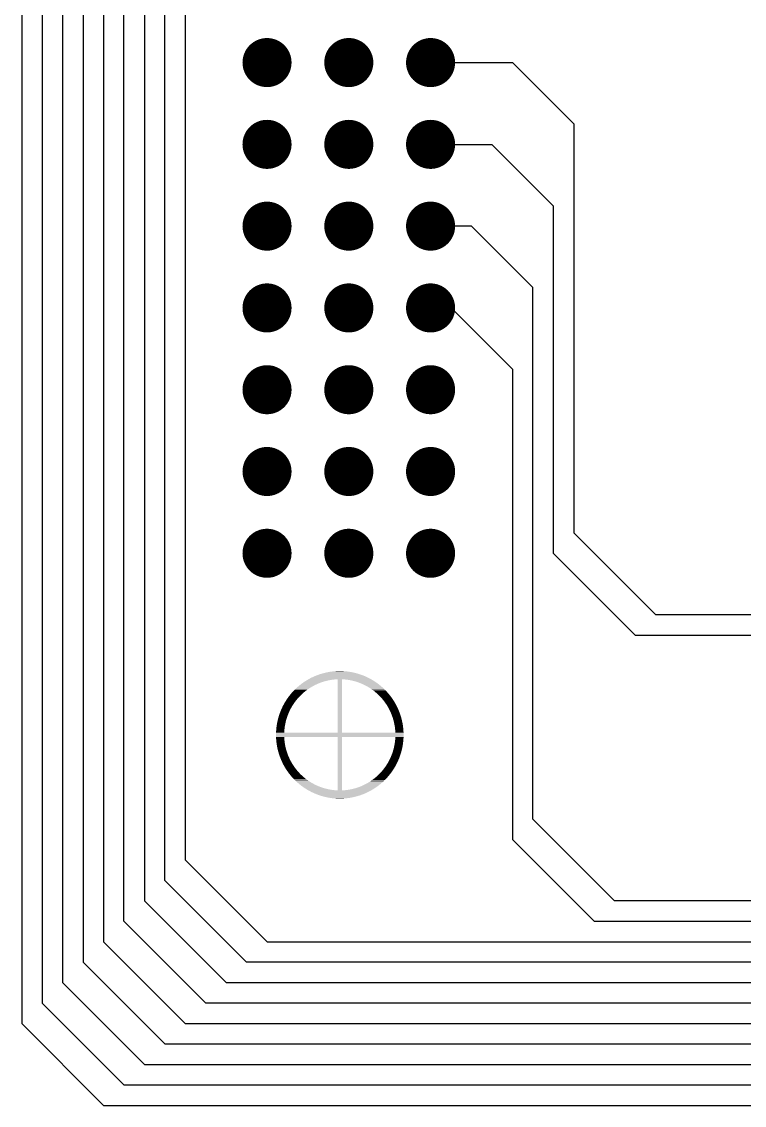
# Model space of a CAD drawing. Extents: x 295 to 953, y 10 to 290.
# Drawn here: x 552.16 to 574.6, y 103.99 to 137.64 of the extents above; entities that cross this region are included whole.
import ezdxf

# ---------------------------------------------------------------- set-up
doc = ezdxf.new("R2010")
doc.units = 0
doc.header["$LTSCALE"] = 5
doc.header["$MEASUREMENT"] = 0
doc.layers.get('0').update_dxf_attribs({"linetype": 'CONTINUOUS', "lineweight": 25})
doc.layers.add('DV-ABPB-A4_IN3', color=5, linetype='CONTINUOUS')

msp = doc.modelspace()

# ---------------------------------------------------------------- linework, layer by layer
at = {"color": 7, "const_width": 0.762}
for points in [[(559.399, 136.373, 1), (560.161, 136.373, 1)], [(561.939, 136.373, 1), (562.701, 136.373, 1)], [(564.479, 136.373, 1), (565.241, 136.373, 1)], [(559.399, 133.833, 1), (560.161, 133.833, 1)], [(561.939, 133.833, 1), (562.701, 133.833, 1)], [(564.479, 133.833, 1), (565.241, 133.833, 1)], [(559.399, 131.293, 1), (560.161, 131.293, 1)], [(561.939, 131.293, 1), (562.701, 131.293, 1)], [(564.479, 131.293, 1), (565.241, 131.293, 1)], [(559.399, 128.753, 1), (560.161, 128.753, 1)], [(561.939, 128.753, 1), (562.701, 128.753, 1)], [(564.479, 128.753, 1), (565.241, 128.753, 1)], [(559.399, 126.213, 1), (560.161, 126.213, 1)], [(561.939, 126.213, 1), (562.701, 126.213, 1)], [(564.479, 126.213, 1), (565.241, 126.213, 1)], [(559.399, 123.673, 1), (560.161, 123.673, 1)], [(561.939, 123.673, 1), (562.701, 123.673, 1)], [(564.479, 123.673, 1), (565.241, 123.673, 1)], [(559.399, 121.133, 1), (560.161, 121.133, 1)], [(561.939, 121.133, 1), (562.701, 121.133, 1)], [(564.479, 121.133, 1), (565.241, 121.133, 1)]]:
    msp.add_lwpolyline(points, format="xyb", close=True, dxfattribs=at)
at = {"color": 7}
for points in [[(561.727, 117.451), (561.785, 117.459), (562.353, 117.451), (562.296, 117.459)], [(561.785, 117.459), (561.79, 117.46), (562.296, 117.459), (562.29, 117.46)], [(561.79, 117.46), (561.848, 117.466), (562.29, 117.46), (562.233, 117.466)], [(561.848, 117.466), (561.853, 117.467), (562.233, 117.466), (562.226, 117.467)], [(561.853, 117.467), (561.912, 117.471), (562.226, 117.467), (562.17, 117.471)], [(561.912, 117.471), (561.916, 117.472), (562.17, 117.471), (562.162, 117.472)], [(561.916, 117.472), (561.976, 117.475), (562.162, 117.472), (562.107, 117.475)], [(561.976, 117.475), (561.98, 117.475), (562.107, 117.475), (562.096, 117.475)], [(561.98, 117.475), (562.043, 117.476), (562.096, 117.475), (562.043, 117.476)], [(560.878, 117.099), (560.907, 117.12), (561.4, 117.099), (561.455, 117.12)], [(560.907, 117.12), (560.91, 117.122), (561.455, 117.12), (561.462, 117.122)], [(560.91, 117.122), (560.935, 117.139), (561.462, 117.122), (561.511, 117.139)], [(560.935, 117.139), (560.961, 117.156), (561.511, 117.139), (561.568, 117.156)], [(560.961, 117.156), (560.963, 117.157), (561.568, 117.156), (561.573, 117.157)], [(560.963, 117.157), (560.985, 117.171), (561.573, 117.157), (561.625, 117.171)], [(560.985, 117.171), (561.006, 117.184), (561.625, 117.171), (561.683, 117.184)], [(561.006, 117.184), (561.017, 117.191), (561.683, 117.184), (561.716, 117.191)], [(561.017, 117.191), (561.025, 117.196), (561.716, 117.191), (561.741, 117.196)], [(561.025, 117.196), (561.041, 117.205), (561.741, 117.196), (561.8, 117.205)], [(561.041, 117.205), (561.053, 117.212), (561.8, 117.205), (561.859, 117.212)], [(561.053, 117.212), (561.062, 117.217), (561.859, 117.212), (561.918, 117.217)], [(561.062, 117.217), (561.068, 117.221), (561.918, 117.217), (561.977, 117.221)], [(561.068, 117.221), (561.072, 117.223), (563.013, 117.221), (563.009, 117.223)], [(561.072, 117.223), (561.122, 117.25), (563.009, 117.223), (562.959, 117.25)], [(561.122, 117.25), (561.127, 117.253), (562.959, 117.25), (562.953, 117.253)], [(561.127, 117.253), (561.179, 117.279), (562.953, 117.253), (562.902, 117.279)], [(561.179, 117.279), (561.184, 117.281), (562.902, 117.279), (562.896, 117.281)], [(561.184, 117.281), (561.237, 117.305), (562.896, 117.281), (562.844, 117.305)], [(561.237, 117.305), (561.242, 117.308), (562.844, 117.305), (562.839, 117.308)], [(561.242, 117.308), (561.295, 117.33), (562.839, 117.308), (562.786, 117.33)], [(561.295, 117.33), (561.3, 117.332), (562.786, 117.33), (562.78, 117.332)], [(561.3, 117.332), (561.354, 117.353), (562.78, 117.332), (562.727, 117.353)], [(561.354, 117.353), (561.36, 117.355), (562.727, 117.353), (562.721, 117.355)], [(561.36, 117.355), (561.414, 117.374), (562.721, 117.355), (562.667, 117.374)], [(561.414, 117.374), (561.419, 117.376), (562.667, 117.374), (562.661, 117.376)], [(561.419, 117.376), (561.475, 117.393), (562.661, 117.376), (562.606, 117.393)], [(561.475, 117.393), (561.48, 117.395), (562.606, 117.393), (562.6, 117.395)], [(561.48, 117.395), (561.536, 117.41), (562.6, 117.395), (562.545, 117.41)], [(561.536, 117.41), (561.541, 117.412), (562.545, 117.41), (562.539, 117.412)], [(561.541, 117.412), (561.597, 117.425), (562.539, 117.412), (562.484, 117.425)], [(561.597, 117.425), (561.603, 117.427), (562.484, 117.425), (562.477, 117.427)], [(561.603, 117.427), (561.659, 117.439), (562.477, 117.427), (562.422, 117.439)], [(561.659, 117.439), (561.665, 117.44), (562.422, 117.439), (562.415, 117.44)], [(561.665, 117.44), (561.722, 117.45), (562.415, 117.44), (562.359, 117.45)], [(561.722, 117.45), (561.727, 117.451), (562.359, 117.45), (562.353, 117.451)], [(561.977, 115.558), (561.977, 117.221), (562.104, 115.558), (562.104, 117.221)], [(562.12, 117.22), (562.104, 117.221), (563.014, 117.22), (563.013, 117.221)], [(562.142, 117.219), (562.12, 117.22), (563.016, 117.219), (563.014, 117.22)], [(562.201, 117.214), (562.142, 117.219), (563.024, 117.214), (563.016, 117.219)], [(562.26, 117.208), (562.201, 117.214), (563.035, 117.208), (563.024, 117.214)], [(562.319, 117.199), (562.26, 117.208), (563.05, 117.199), (563.035, 117.208)], [(562.377, 117.189), (562.319, 117.199), (563.068, 117.189), (563.05, 117.199)], [(562.381, 117.188), (562.377, 117.189), (563.069, 117.188), (563.068, 117.189)], [(562.435, 117.176), (562.381, 117.188), (563.088, 117.176), (563.069, 117.188)], [(562.493, 117.161), (562.435, 117.176), (563.111, 117.161), (563.088, 117.176)], [(562.519, 117.154), (562.493, 117.161), (563.123, 117.154), (563.111, 117.161)], [(562.549, 117.145), (562.519, 117.154), (563.136, 117.145), (563.123, 117.154)], [(562.606, 117.127), (562.549, 117.145), (563.163, 117.127), (563.136, 117.145)], [(562.628, 117.118), (562.606, 117.127), (563.175, 117.118), (563.163, 117.127)], [(560.535, 116.782), (560.541, 116.79), (560.89, 116.782), (560.898, 116.79)], [(560.541, 116.79), (560.575, 116.828), (560.898, 116.79), (560.943, 116.828)], [(560.575, 116.828), (560.577, 116.83), (560.943, 116.828), (560.945, 116.83)], [(560.577, 116.83), (560.61, 116.865), (560.945, 116.83), (560.989, 116.865)], [(560.61, 116.865), (560.62, 116.876), (560.989, 116.865), (561.004, 116.876)], [(560.62, 116.876), (560.645, 116.9), (561.004, 116.876), (561.037, 116.9)], [(560.645, 116.9), (560.665, 116.921), (561.037, 116.9), (561.067, 116.921)], [(560.665, 116.921), (560.679, 116.934), (561.067, 116.921), (561.086, 116.934)], [(560.679, 116.934), (560.712, 116.964), (561.086, 116.934), (561.133, 116.964)], [(560.712, 116.964), (560.714, 116.966), (561.133, 116.964), (561.136, 116.966)], [(560.714, 116.966), (560.748, 116.996), (561.136, 116.966), (561.187, 116.996)], [(560.748, 116.996), (560.759, 117.006), (561.187, 116.996), (561.205, 117.006)], [(560.759, 117.006), (560.782, 117.024), (561.205, 117.006), (561.239, 117.024)], [(560.782, 117.024), (560.808, 117.046), (561.239, 117.024), (561.282, 117.046)], [(560.808, 117.046), (560.815, 117.051), (561.282, 117.046), (561.292, 117.051)], [(560.815, 117.051), (560.847, 117.076), (561.292, 117.051), (561.345, 117.076)], [(560.847, 117.076), (560.859, 117.085), (561.345, 117.076), (561.367, 117.085)], [(560.859, 117.085), (560.878, 117.099), (561.367, 117.085), (561.4, 117.099)], [(562.661, 117.106), (562.628, 117.118), (563.192, 117.106), (563.175, 117.118)], [(562.716, 117.084), (562.661, 117.106), (563.223, 117.084), (563.192, 117.106)], [(562.722, 117.081), (562.716, 117.084), (563.227, 117.081), (563.223, 117.084)], [(562.77, 117.06), (562.722, 117.081), (563.254, 117.06), (563.227, 117.081)], [(562.806, 117.042), (562.77, 117.06), (563.277, 117.042), (563.254, 117.06)], [(562.824, 117.034), (562.806, 117.042), (563.287, 117.034), (563.277, 117.042)], [(562.876, 117.006), (562.824, 117.034), (563.321, 117.006), (563.287, 117.034)], [(562.883, 117.002), (562.876, 117.006), (563.326, 117.002), (563.321, 117.006)], [(562.927, 116.977), (562.883, 117.002), (563.355, 116.977), (563.326, 117.002)], [(562.954, 116.96), (562.927, 116.977), (563.373, 116.96), (563.355, 116.977)], [(562.978, 116.945), (562.954, 116.96), (563.389, 116.945), (563.373, 116.96)], [(563.02, 116.917), (562.978, 116.945), (563.42, 116.917), (563.389, 116.945)], [(563.027, 116.912), (563.02, 116.917), (563.424, 116.912), (563.42, 116.917)], [(563.075, 116.878), (563.027, 116.912), (563.459, 116.878), (563.424, 116.912)], [(563.082, 116.872), (563.075, 116.878), (563.465, 116.872), (563.459, 116.878)], [(563.122, 116.841), (563.082, 116.872), (563.493, 116.841), (563.465, 116.872)], [(563.141, 116.825), (563.122, 116.841), (563.508, 116.825), (563.493, 116.841)], [(563.167, 116.803), (563.141, 116.825), (563.527, 116.803), (563.508, 116.825)], [(563.196, 116.778), (563.167, 116.803), (563.55, 116.778), (563.527, 116.803)], [(560.295, 116.432), (560.317, 116.471), (560.59, 116.432), (560.616, 116.471)], [(560.317, 116.471), (560.322, 116.481), (560.616, 116.471), (560.623, 116.481)], [(560.322, 116.481), (560.349, 116.526), (560.623, 116.481), (560.655, 116.526)], [(560.349, 116.526), (560.351, 116.529), (560.655, 116.526), (560.657, 116.529)], [(560.351, 116.529), (560.38, 116.576), (560.657, 116.529), (560.694, 116.576)], [(560.38, 116.576), (560.383, 116.579), (560.694, 116.576), (560.696, 116.579)], [(560.383, 116.579), (560.411, 116.621), (560.696, 116.579), (560.731, 116.621)], [(560.411, 116.621), (560.418, 116.632), (560.731, 116.621), (560.741, 116.632)], [(560.418, 116.632), (560.443, 116.666), (560.741, 116.632), (560.771, 116.666)], [(560.443, 116.666), (560.455, 116.683), (560.771, 116.666), (560.788, 116.683)], [(560.455, 116.683), (560.475, 116.708), (560.788, 116.683), (560.812, 116.708)], [(560.475, 116.708), (560.494, 116.733), (560.812, 116.708), (560.837, 116.733)], [(560.494, 116.733), (560.508, 116.75), (560.837, 116.733), (560.854, 116.75)], [(560.508, 116.75), (560.535, 116.782), (560.854, 116.75), (560.89, 116.782)], [(563.211, 116.764), (563.196, 116.778), (563.561, 116.764), (563.55, 116.778)], [(563.248, 116.729), (563.211, 116.764), (563.59, 116.729), (563.561, 116.764)], [(563.254, 116.723), (563.248, 116.729), (563.594, 116.723), (563.59, 116.729)], [(563.296, 116.681), (563.254, 116.723), (563.627, 116.681), (563.594, 116.723)], [(563.298, 116.678), (563.296, 116.681), (563.629, 116.678), (563.627, 116.681)], [(563.336, 116.637), (563.298, 116.678), (563.659, 116.637), (563.629, 116.678)], [(563.344, 116.627), (563.336, 116.637), (563.666, 116.627), (563.659, 116.637)], [(563.374, 116.592), (563.344, 116.627), (563.69, 116.592), (563.666, 116.627)], [(563.388, 116.574), (563.374, 116.592), (563.701, 116.574), (563.69, 116.592)], [(563.411, 116.546), (563.388, 116.574), (563.719, 116.546), (563.701, 116.574)], [(563.429, 116.521), (563.411, 116.546), (563.735, 116.521), (563.719, 116.546)], [(563.446, 116.498), (563.429, 116.521), (563.748, 116.498), (563.735, 116.521)], [(563.468, 116.466), (563.446, 116.498), (563.767, 116.466), (563.748, 116.498)], [(563.48, 116.449), (563.468, 116.466), (563.776, 116.449), (563.767, 116.466)], [(563.505, 116.41), (563.48, 116.449), (563.797, 116.41), (563.776, 116.449)], [(560.143, 116.063), (560.159, 116.116), (560.41, 116.063), (560.429, 116.116)], [(560.159, 116.116), (560.162, 116.124), (560.429, 116.116), (560.432, 116.124)], [(560.162, 116.124), (560.178, 116.17), (560.432, 116.124), (560.451, 116.17)], [(560.178, 116.17), (560.183, 116.184), (560.451, 116.17), (560.457, 116.184)], [(560.183, 116.184), (560.199, 116.225), (560.457, 116.184), (560.475, 116.225)], [(560.199, 116.225), (560.206, 116.243), (560.475, 116.225), (560.484, 116.243)], [(560.206, 116.243), (560.221, 116.278), (560.484, 116.243), (560.501, 116.278)], [(560.221, 116.278), (560.231, 116.301), (560.501, 116.278), (560.513, 116.301)], [(560.231, 116.301), (560.244, 116.33), (560.513, 116.301), (560.529, 116.33)], [(560.244, 116.33), (560.258, 116.359), (560.529, 116.33), (560.545, 116.359)], [(560.258, 116.359), (560.269, 116.382), (560.545, 116.359), (560.558, 116.382)], [(560.269, 116.382), (560.286, 116.415), (560.558, 116.382), (560.579, 116.415)], [(560.286, 116.415), (560.295, 116.432), (560.579, 116.415), (560.59, 116.432)], [(563.512, 116.399), (563.505, 116.41), (563.803, 116.399), (563.797, 116.41)], [(563.539, 116.353), (563.512, 116.399), (563.826, 116.353), (563.803, 116.399)], [(563.542, 116.348), (563.539, 116.353), (563.828, 116.348), (563.826, 116.353)], [(563.57, 116.296), (563.542, 116.348), (563.852, 116.296), (563.828, 116.348)], [(563.597, 116.243), (563.57, 116.296), (563.874, 116.243), (563.852, 116.296)], [(563.6, 116.237), (563.597, 116.243), (563.877, 116.237), (563.874, 116.243)], [(563.622, 116.189), (563.6, 116.237), (563.895, 116.189), (563.877, 116.237)], [(563.626, 116.178), (563.622, 116.189), (563.9, 116.178), (563.895, 116.189)], [(563.644, 116.135), (563.626, 116.178), (563.915, 116.135), (563.9, 116.178)], [(563.651, 116.118), (563.644, 116.135), (563.921, 116.118), (563.915, 116.135)], [(563.665, 116.079), (563.651, 116.118), (563.933, 116.079), (563.921, 116.118)], [(560.079, 115.773), (560.085, 115.816), (560.336, 115.773), (560.344, 115.816)], [(560.085, 115.816), (560.088, 115.831), (560.344, 115.816), (560.346, 115.831)], [(560.088, 115.831), (560.097, 115.879), (560.346, 115.831), (560.357, 115.879)], [(560.097, 115.879), (560.099, 115.889), (560.357, 115.879), (560.359, 115.889)], [(560.099, 115.889), (560.11, 115.941), (560.359, 115.889), (560.372, 115.941)], [(560.11, 115.941), (560.111, 115.947), (560.372, 115.941), (560.373, 115.947)], [(560.111, 115.947), (560.125, 116.002), (560.373, 115.947), (560.389, 116.002)], [(560.125, 116.002), (560.126, 116.004), (560.389, 116.002), (560.39, 116.004)], [(560.126, 116.004), (560.142, 116.06), (560.39, 116.004), (560.408, 116.06)], [(560.142, 116.06), (560.143, 116.063), (560.408, 116.06), (560.41, 116.063)], [(563.673, 116.058), (563.665, 116.079), (563.94, 116.058), (563.933, 116.079)], [(563.685, 116.023), (563.673, 116.058), (563.949, 116.023), (563.94, 116.058)], [(563.693, 115.997), (563.685, 116.023), (563.957, 115.997), (563.949, 116.023)], [(563.702, 115.967), (563.693, 115.997), (563.964, 115.967), (563.957, 115.997)], [(563.71, 115.935), (563.702, 115.967), (563.972, 115.935), (563.964, 115.967)], [(563.717, 115.909), (563.71, 115.935), (563.977, 115.909), (563.972, 115.935)], [(563.725, 115.873), (563.717, 115.909), (563.985, 115.873), (563.977, 115.909)], [(563.73, 115.852), (563.725, 115.873), (563.989, 115.852), (563.985, 115.873)], [(563.738, 115.81), (563.73, 115.852), (563.996, 115.81), (563.989, 115.852)], [(563.741, 115.793), (563.738, 115.81), (563.999, 115.793), (563.996, 115.81)], [(563.749, 115.748), (563.741, 115.793), (564.005, 115.748), (563.999, 115.793)], [(560.059, 115.495), (560.06, 115.558), (564.021, 115.495), (564.02, 115.558)], [(560.06, 115.431), (560.059, 115.495), (564.02, 115.431), (564.021, 115.495)], [(560.06, 115.564), (560.062, 115.597), (560.315, 115.564), (560.316, 115.597)], [(560.06, 115.558), (560.06, 115.564), (560.314, 115.558), (560.315, 115.564)], [(560.062, 115.597), (560.064, 115.627), (560.316, 115.597), (560.318, 115.627)], [(560.064, 115.627), (560.066, 115.656), (560.318, 115.627), (560.321, 115.656)], [(560.066, 115.656), (560.069, 115.691), (560.321, 115.656), (560.325, 115.691)], [(560.069, 115.691), (560.072, 115.714), (560.325, 115.691), (560.327, 115.714)], [(560.072, 115.714), (560.076, 115.754), (560.327, 115.714), (560.333, 115.754)], [(560.076, 115.754), (560.079, 115.773), (560.333, 115.754), (560.336, 115.773)], [(563.751, 115.735), (563.749, 115.748), (564.007, 115.735), (564.005, 115.748)], [(563.757, 115.685), (563.751, 115.735), (564.012, 115.685), (564.007, 115.735)], [(563.758, 115.676), (563.757, 115.685), (564.013, 115.676), (564.012, 115.685)], [(563.763, 115.621), (563.758, 115.676), (564.017, 115.621), (564.013, 115.676)], [(563.763, 115.617), (563.763, 115.621), (564.018, 115.617), (564.017, 115.621)], [(563.766, 115.558), (563.763, 115.617), (564.02, 115.558), (564.018, 115.617)], [(560.063, 115.372), (560.06, 115.431), (560.317, 115.372), (560.314, 115.431)], [(560.063, 115.368), (560.063, 115.372), (560.318, 115.368), (560.317, 115.372)], [(560.068, 115.313), (560.063, 115.368), (560.323, 115.313), (560.318, 115.368)], [(560.068, 115.304), (560.068, 115.313), (560.324, 115.304), (560.323, 115.313)], [(560.074, 115.254), (560.068, 115.304), (560.33, 115.254), (560.324, 115.304)], [(560.075, 115.241), (560.074, 115.254), (560.332, 115.241), (560.33, 115.254)], [(560.082, 115.196), (560.075, 115.241), (560.339, 115.196), (560.332, 115.241)], [(560.084, 115.179), (560.082, 115.196), (560.342, 115.179), (560.339, 115.196)], [(560.092, 115.137), (560.084, 115.179), (560.35, 115.137), (560.342, 115.179)], [(560.096, 115.116), (560.092, 115.137), (560.355, 115.116), (560.35, 115.137)], [(560.103, 115.08), (560.096, 115.116), (560.364, 115.08), (560.355, 115.116)], [(561.977, 113.768), (561.977, 115.431), (562.104, 113.768), (562.104, 115.431)], [(563.722, 115.1), (563.724, 115.11), (563.982, 115.1), (563.984, 115.11)], [(563.724, 115.11), (563.734, 115.158), (563.984, 115.11), (563.992, 115.158)], [(563.734, 115.158), (563.737, 115.173), (563.992, 115.158), (563.995, 115.173)], [(563.737, 115.173), (563.745, 115.216), (563.995, 115.173), (564.002, 115.216)], [(563.745, 115.216), (563.748, 115.235), (564.002, 115.216), (564.004, 115.235)], [(563.748, 115.235), (563.753, 115.275), (564.004, 115.235), (564.009, 115.275)], [(563.753, 115.275), (563.756, 115.298), (564.009, 115.275), (564.012, 115.298)], [(563.756, 115.298), (563.76, 115.333), (564.012, 115.298), (564.015, 115.333)], [(563.76, 115.333), (563.762, 115.362), (564.015, 115.333), (564.017, 115.362)], [(563.762, 115.362), (563.764, 115.392), (564.017, 115.362), (564.019, 115.392)], [(563.764, 115.392), (563.766, 115.425), (564.019, 115.392), (564.02, 115.425)], [(563.766, 115.425), (563.766, 115.431), (564.02, 115.425), (564.02, 115.431)], [(560.109, 115.054), (560.103, 115.08), (560.37, 115.054), (560.364, 115.08)], [(560.116, 115.022), (560.109, 115.054), (560.379, 115.022), (560.37, 115.054)], [(560.124, 114.992), (560.116, 115.022), (560.388, 114.992), (560.379, 115.022)], [(560.131, 114.966), (560.124, 114.992), (560.396, 114.966), (560.388, 114.992)], [(560.141, 114.931), (560.131, 114.966), (560.408, 114.931), (560.396, 114.966)], [(560.148, 114.91), (560.141, 114.931), (560.415, 114.91), (560.408, 114.931)], [(560.16, 114.871), (560.148, 114.91), (560.43, 114.871), (560.415, 114.91)], [(560.166, 114.854), (560.16, 114.871), (560.436, 114.854), (560.43, 114.871)], [(560.181, 114.811), (560.166, 114.854), (560.454, 114.811), (560.436, 114.854)], [(560.185, 114.8), (560.181, 114.811), (560.459, 114.8), (560.454, 114.811)], [(560.204, 114.752), (560.185, 114.8), (560.481, 114.752), (560.459, 114.8)], [(563.597, 114.746), (563.606, 114.764), (563.875, 114.746), (563.882, 114.764)], [(563.606, 114.764), (563.624, 114.805), (563.882, 114.764), (563.898, 114.805)], [(563.624, 114.805), (563.63, 114.819), (563.898, 114.805), (563.902, 114.819)], [(563.63, 114.819), (563.649, 114.865), (563.902, 114.819), (563.919, 114.865)], [(563.649, 114.865), (563.652, 114.873), (563.919, 114.865), (563.922, 114.873)], [(563.652, 114.873), (563.671, 114.926), (563.922, 114.873), (563.938, 114.926)], [(563.671, 114.926), (563.672, 114.929), (563.938, 114.926), (563.939, 114.929)], [(563.672, 114.929), (563.691, 114.985), (563.939, 114.929), (563.955, 114.985)], [(563.691, 114.987), (563.707, 115.042), (563.955, 114.987), (563.969, 115.042)], [(563.691, 114.985), (563.691, 114.987), (563.955, 114.985), (563.955, 114.987)], [(563.707, 115.042), (563.709, 115.048), (563.969, 115.042), (563.971, 115.048)], [(563.709, 115.048), (563.722, 115.1), (563.971, 115.048), (563.982, 115.1)], [(560.206, 114.746), (560.204, 114.752), (560.484, 114.746), (560.481, 114.752)], [(560.228, 114.693), (560.206, 114.746), (560.51, 114.693), (560.484, 114.746)], [(560.253, 114.641), (560.229, 114.693), (560.539, 114.641), (560.51, 114.693)], [(560.255, 114.636), (560.253, 114.641), (560.542, 114.636), (560.539, 114.641)], [(560.278, 114.59), (560.255, 114.636), (560.569, 114.59), (560.542, 114.636)], [(560.283, 114.579), (560.278, 114.59), (560.576, 114.579), (560.569, 114.59)], [(560.304, 114.54), (560.283, 114.579), (560.601, 114.54), (560.576, 114.579)], [(560.314, 114.523), (560.304, 114.54), (560.612, 114.523), (560.601, 114.54)], [(560.332, 114.491), (560.314, 114.523), (560.634, 114.491), (560.612, 114.523)], [(560.346, 114.468), (560.332, 114.491), (560.651, 114.468), (560.634, 114.491)], [(560.361, 114.443), (560.346, 114.468), (560.67, 114.443), (560.651, 114.468)], [(560.379, 114.415), (560.361, 114.443), (560.693, 114.415), (560.67, 114.443)], [(563.387, 114.413), (563.423, 114.46), (563.7, 114.413), (563.73, 114.46)], [(563.423, 114.46), (563.426, 114.463), (563.73, 114.46), (563.732, 114.463)], [(563.426, 114.463), (563.458, 114.508), (563.732, 114.463), (563.758, 114.508)], [(563.458, 114.508), (563.465, 114.518), (563.758, 114.508), (563.764, 114.518)], [(563.465, 114.518), (563.491, 114.557), (563.764, 114.518), (563.786, 114.557)], [(563.491, 114.557), (563.501, 114.574), (563.786, 114.557), (563.794, 114.574)], [(563.501, 114.574), (563.522, 114.607), (563.794, 114.574), (563.812, 114.607)], [(563.522, 114.607), (563.535, 114.63), (563.812, 114.607), (563.823, 114.63)], [(563.535, 114.63), (563.552, 114.659), (563.823, 114.63), (563.836, 114.659)], [(563.552, 114.659), (563.567, 114.688), (563.836, 114.659), (563.85, 114.688)], [(563.567, 114.688), (563.58, 114.711), (563.85, 114.688), (563.86, 114.711)], [(563.58, 114.711), (563.597, 114.746), (563.86, 114.711), (563.875, 114.746)], [(560.391, 114.397), (560.379, 114.415), (560.707, 114.397), (560.693, 114.415)], [(560.415, 114.362), (560.391, 114.397), (560.736, 114.362), (560.707, 114.397)], [(560.422, 114.352), (560.415, 114.362), (560.745, 114.352), (560.736, 114.362)], [(560.452, 114.311), (560.422, 114.352), (560.783, 114.311), (560.745, 114.352)], [(560.454, 114.308), (560.452, 114.311), (560.785, 114.308), (560.783, 114.311)], [(560.486, 114.266), (560.454, 114.308), (560.826, 114.266), (560.785, 114.308)], [(560.491, 114.26), (560.486, 114.266), (560.832, 114.26), (560.826, 114.266)], [(560.52, 114.225), (560.491, 114.26), (560.869, 114.225), (560.832, 114.26)], [(560.531, 114.211), (560.52, 114.225), (560.885, 114.211), (560.869, 114.225)], [(560.553, 114.186), (560.531, 114.211), (560.913, 114.186), (560.885, 114.211)], [(560.573, 114.164), (560.553, 114.186), (560.94, 114.164), (560.913, 114.186)], [(560.588, 114.148), (560.573, 114.164), (560.959, 114.148), (560.94, 114.164)], [(560.616, 114.117), (560.588, 114.148), (560.998, 114.117), (560.959, 114.148)], [(560.622, 114.111), (560.616, 114.117), (561.006, 114.111), (560.998, 114.117)], [(560.657, 114.077), (560.622, 114.111), (561.054, 114.077), (561.006, 114.111)], [(563.044, 114.089), (563.077, 114.113), (563.436, 114.089), (563.46, 114.113)], [(563.077, 114.113), (563.091, 114.124), (563.46, 114.113), (563.471, 114.124)], [(563.091, 114.124), (563.136, 114.159), (563.471, 114.124), (563.504, 114.159)], [(563.136, 114.159), (563.138, 114.161), (563.504, 114.159), (563.505, 114.161)], [(563.138, 114.161), (563.183, 114.199), (563.505, 114.161), (563.539, 114.199)], [(563.183, 114.199), (563.191, 114.207), (563.539, 114.199), (563.546, 114.207)], [(563.191, 114.207), (563.227, 114.239), (563.546, 114.207), (563.573, 114.239)], [(563.227, 114.239), (563.243, 114.256), (563.573, 114.239), (563.586, 114.256)], [(563.243, 114.256), (563.269, 114.281), (563.586, 114.256), (563.606, 114.281)], [(563.269, 114.281), (563.293, 114.306), (563.606, 114.281), (563.625, 114.306)], [(563.293, 114.306), (563.31, 114.323), (563.625, 114.306), (563.638, 114.323)], [(563.31, 114.323), (563.34, 114.357), (563.638, 114.323), (563.662, 114.357)], [(563.34, 114.357), (563.349, 114.368), (563.662, 114.357), (563.67, 114.368)], [(563.349, 114.368), (563.384, 114.41), (563.67, 114.368), (563.698, 114.41)], [(563.384, 114.41), (563.387, 114.413), (563.698, 114.41), (563.7, 114.413)], [(560.661, 114.072), (560.657, 114.077), (561.06, 114.072), (561.054, 114.077)], [(560.691, 114.044), (560.661, 114.072), (561.103, 114.044), (561.06, 114.072)], [(560.707, 114.029), (560.691, 114.044), (561.127, 114.029), (561.103, 114.044)], [(560.726, 114.012), (560.707, 114.029), (561.153, 114.012), (561.127, 114.029)], [(560.755, 113.987), (560.726, 114.012), (561.198, 113.987), (561.153, 114.012)], [(560.76, 113.983), (560.755, 113.987), (561.205, 113.983), (561.198, 113.987)], [(560.793, 113.955), (560.76, 113.983), (561.257, 113.955), (561.205, 113.983)], [(560.804, 113.947), (560.793, 113.955), (561.274, 113.947), (561.257, 113.955)], [(560.826, 113.929), (560.804, 113.947), (561.31, 113.929), (561.274, 113.947)], [(560.854, 113.908), (560.826, 113.929), (561.358, 113.908), (561.31, 113.929)], [(560.858, 113.905), (560.854, 113.908), (561.364, 113.905), (561.358, 113.908)], [(560.888, 113.883), (560.858, 113.905), (561.419, 113.883), (561.364, 113.905)], [(560.905, 113.871), (560.888, 113.883), (561.453, 113.871), (561.419, 113.883)], [(560.917, 113.862), (560.905, 113.871), (561.475, 113.862), (561.453, 113.871)], [(560.945, 113.844), (560.917, 113.862), (561.531, 113.844), (561.475, 113.862)], [(560.958, 113.835), (560.945, 113.844), (561.562, 113.835), (561.531, 113.844)], [(560.97, 113.828), (560.958, 113.835), (561.588, 113.828), (561.562, 113.835)], [(560.993, 113.813), (560.97, 113.828), (561.645, 113.813), (561.588, 113.828)], [(561.012, 113.801), (560.993, 113.813), (561.7, 113.801), (561.645, 113.813)], [(561.013, 113.8), (561.012, 113.801), (561.703, 113.8), (561.7, 113.801)], [(561.031, 113.79), (561.013, 113.8), (561.762, 113.79), (561.703, 113.8)], [(561.046, 113.781), (561.031, 113.79), (561.82, 113.781), (561.762, 113.79)], [(561.057, 113.775), (561.046, 113.781), (561.879, 113.775), (561.82, 113.781)], [(561.064, 113.77), (561.057, 113.775), (561.938, 113.77), (561.879, 113.775)], [(561.066, 113.769), (561.064, 113.77), (561.961, 113.769), (561.938, 113.77)], [(561.068, 113.768), (561.066, 113.769), (561.977, 113.768), (561.961, 113.769)], [(561.072, 113.766), (561.068, 113.768), (563.009, 113.766), (563.013, 113.768)], [(561.122, 113.739), (561.072, 113.766), (562.958, 113.739), (563.009, 113.766)], [(562.104, 113.768), (562.163, 113.772), (563.013, 113.768), (563.018, 113.772)], [(562.163, 113.772), (562.222, 113.777), (563.018, 113.772), (563.027, 113.777)], [(562.222, 113.777), (562.281, 113.784), (563.027, 113.777), (563.04, 113.784)], [(562.281, 113.784), (562.339, 113.793), (563.04, 113.784), (563.056, 113.793)], [(562.339, 113.793), (562.364, 113.798), (563.056, 113.793), (563.064, 113.798)], [(562.364, 113.798), (562.397, 113.805), (563.064, 113.798), (563.074, 113.805)], [(562.397, 113.805), (562.455, 113.818), (563.074, 113.805), (563.095, 113.818)], [(562.455, 113.818), (562.508, 113.832), (563.095, 113.818), (563.118, 113.832)], [(562.508, 113.832), (562.512, 113.833), (563.118, 113.832), (563.12, 113.833)], [(562.512, 113.833), (562.569, 113.85), (563.12, 113.833), (563.145, 113.85)], [(562.569, 113.85), (562.619, 113.867), (563.145, 113.85), (563.17, 113.867)], [(562.619, 113.867), (562.625, 113.869), (563.17, 113.867), (563.173, 113.869)], [(562.625, 113.869), (562.681, 113.89), (563.173, 113.869), (563.203, 113.89)], [(562.681, 113.89), (562.714, 113.904), (563.203, 113.89), (563.222, 113.904)], [(562.714, 113.904), (562.735, 113.913), (563.222, 113.904), (563.234, 113.913)], [(562.735, 113.913), (562.789, 113.938), (563.234, 113.913), (563.266, 113.938)], [(562.789, 113.938), (562.799, 113.943), (563.266, 113.938), (563.272, 113.943)], [(562.799, 113.943), (562.842, 113.965), (563.272, 113.943), (563.299, 113.965)], [(562.842, 113.965), (562.876, 113.983), (563.299, 113.965), (563.321, 113.983)], [(562.876, 113.983), (562.894, 113.993), (563.321, 113.983), (563.333, 113.993)], [(562.894, 113.993), (562.945, 114.023), (563.333, 113.993), (563.367, 114.023)], [(562.945, 114.023), (562.948, 114.025), (563.367, 114.023), (563.369, 114.025)], [(562.948, 114.025), (562.995, 114.055), (563.369, 114.025), (563.401, 114.055)], [(562.995, 114.055), (563.014, 114.068), (563.401, 114.055), (563.415, 114.068)], [(563.014, 114.068), (563.044, 114.089), (563.415, 114.068), (563.436, 114.089)], [(561.128, 113.736), (561.122, 113.739), (562.953, 113.736), (562.958, 113.739)], [(561.179, 113.71), (561.128, 113.736), (562.902, 113.71), (562.953, 113.736)], [(561.184, 113.708), (561.179, 113.71), (562.896, 113.708), (562.902, 113.71)], [(561.236, 113.684), (561.184, 113.708), (562.844, 113.684), (562.896, 113.708)], [(561.242, 113.681), (561.236, 113.684), (562.839, 113.681), (562.844, 113.684)], [(561.295, 113.659), (561.242, 113.681), (562.786, 113.659), (562.839, 113.681)], [(561.301, 113.657), (561.295, 113.659), (562.78, 113.657), (562.786, 113.659)], [(561.354, 113.636), (561.301, 113.657), (562.726, 113.636), (562.78, 113.657)], [(561.36, 113.634), (561.354, 113.636), (562.721, 113.634), (562.726, 113.636)], [(561.414, 113.615), (561.36, 113.634), (562.667, 113.615), (562.721, 113.634)], [(561.42, 113.613), (561.414, 113.615), (562.661, 113.613), (562.667, 113.615)], [(561.474, 113.596), (561.42, 113.613), (562.606, 113.596), (562.661, 113.613)], [(561.48, 113.594), (561.474, 113.596), (562.601, 113.594), (562.606, 113.596)], [(561.535, 113.579), (561.48, 113.594), (562.545, 113.579), (562.601, 113.594)], [(561.542, 113.577), (561.535, 113.579), (562.539, 113.577), (562.545, 113.579)], [(561.597, 113.564), (561.542, 113.577), (562.483, 113.564), (562.539, 113.577)], [(561.603, 113.562), (561.597, 113.564), (562.478, 113.562), (562.483, 113.564)], [(561.659, 113.55), (561.603, 113.562), (562.421, 113.55), (562.478, 113.562)], [(561.665, 113.549), (561.659, 113.55), (562.416, 113.549), (562.421, 113.55)], [(561.721, 113.539), (561.665, 113.549), (562.359, 113.539), (562.416, 113.549)], [(561.728, 113.538), (561.721, 113.539), (562.353, 113.538), (562.359, 113.539)], [(561.784, 113.53), (561.728, 113.538), (562.296, 113.53), (562.353, 113.538)], [(561.791, 113.529), (561.784, 113.53), (562.29, 113.529), (562.296, 113.53)], [(561.847, 113.523), (561.791, 113.529), (562.233, 113.523), (562.29, 113.529)], [(561.854, 113.522), (561.847, 113.523), (562.227, 113.522), (562.233, 113.523)], [(561.91, 113.518), (561.854, 113.522), (562.169, 113.518), (562.227, 113.522)], [(561.918, 113.517), (561.91, 113.518), (562.164, 113.517), (562.169, 113.518)], [(561.974, 113.514), (561.918, 113.517), (562.105, 113.514), (562.164, 113.517)], [(561.985, 113.514), (561.974, 113.514), (562.101, 113.514), (562.105, 113.514)], [(562.037, 113.513), (561.985, 113.514), (562.037, 113.513), (562.101, 113.514)]]:
    msp.add_solid(points, dxfattribs=at)
at = {"layer": 'DV-ABPB-A4_IN3', "color": 7}
for p, q in [((555.335, 109.703), (555.335, 197.968)), ((555.97, 195.428), (555.97, 110.338)), ((556.605, 110.973), (556.605, 192.888)), ((557.24, 190.983), (557.24, 111.608)), ((554.7, 162.408), (554.7, 109.068)), ((554.065, 157.328), (554.065, 108.433)), ((553.43, 154.788), (553.43, 107.798)), ((552.795, 152.248), (552.795, 107.163)), ((552.16, 147.168), (552.16, 106.528)), ((564.86, 136.373), (567.4, 136.373)), ((567.4, 136.373), (569.305, 134.468)), ((569.305, 134.468), (569.305, 121.768)), ((564.86, 133.833), (566.765, 133.833)), ((566.765, 133.833), (568.67, 131.928)), ((568.67, 131.928), (568.67, 121.133)), ((566.13, 131.293), (564.86, 131.293)), ((568.035, 129.388), (566.13, 131.293)), ((568.035, 112.878), (568.035, 129.388)), ((564.86, 128.753), (565.495, 128.753)), ((565.495, 128.753), (567.4, 126.848)), ((567.4, 126.848), (567.4, 112.243)), ((569.305, 121.768), (571.845, 119.228)), ((568.67, 121.133), (571.21, 118.593)), ((571.845, 119.228), (625.82, 119.228)), ((571.21, 118.593), (626.455, 118.593)), ((570.575, 110.338), (568.035, 112.878)), ((567.4, 112.243), (569.94, 109.703)), ((557.24, 111.608), (559.78, 109.068)), ((559.145, 108.433), (556.605, 110.973)), ((555.97, 110.338), (558.51, 107.798)), ((627.09, 110.338), (570.575, 110.338)), ((557.875, 107.163), (555.335, 109.703)), ((569.94, 109.703), (627.725, 109.703)), ((554.7, 109.068), (557.24, 106.528)), ((559.78, 109.068), (636.297, 109.068)), ((554.065, 108.433), (556.605, 105.893)), ((637.25, 108.433), (559.145, 108.433)), ((553.43, 107.798), (555.97, 105.258)), ((558.51, 107.798), (638.202, 107.798)), ((552.795, 107.163), (555.335, 104.623)), ((639.155, 107.163), (557.875, 107.163)), ((552.16, 106.528), (554.7, 103.988)), ((557.24, 106.528), (640.107, 106.528)), ((556.605, 105.893), (642.012, 105.893)), ((555.97, 105.258), (642.965, 105.258)), ((555.335, 104.623), (643.917, 104.623)), ((554.7, 103.988), (644.87, 103.988))]:
    msp.add_line(p, q, dxfattribs=at)

doc.saveas('drawing.dxf')
